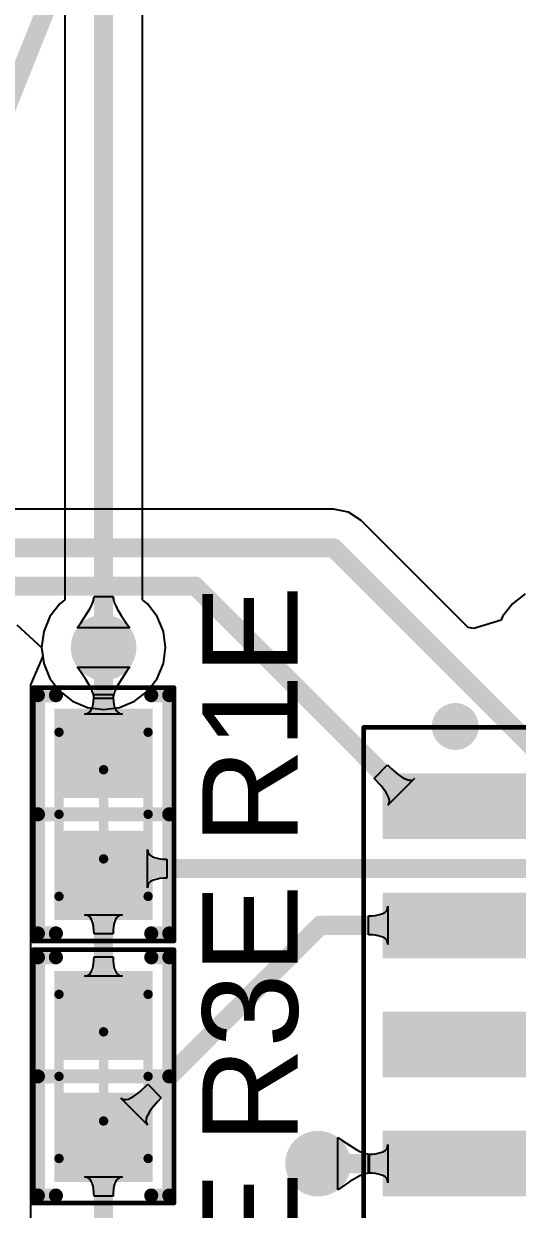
# Model space of a CAD drawing. Header units: inches. Extents: x -0.14 to 3.29, y -0.08 to 7.88.
# Drawn here: x 1.3617 to 1.5688, y 2.9239 to 3.4215 of the extents above; entities that cross this region are included whole.
import ezdxf

# ---------------------------------------------------------------- set-up
doc = ezdxf.new("R2010")
doc.units = ezdxf.units.IN
doc.header["$MEASUREMENT"] = 0
for name, color, linetype in [('Bottom Layer', 5, 'Continuous'), ('PCBD Notes', 76, 'Continuous'), ('Top 3D Body', 56, 'Continuous'), ('Top Courtyard', 56, 'Continuous'), ('Top Layer', 1, 'Continuous'), ('Top Overlay', 2, 'Continuous'), ('Top Paste', 8, 'Continuous'), ('Top Solder', 216, 'Continuous'), ('Via Holes', 16, 'Continuous')]:
    doc.layers.add(name, color=color, linetype=linetype)
doc.styles.add('Arial', font='', dxfattribs={"height": 0.2})
doc.styles.get('Arial').set_extended_font_data('Arial')

# ---------------------------------------------------------------- blocks, each defined once
blk = doc.blocks.new('34355DA5_B1DA_47C2_A88A_ECF82120A4F7_255')
at = {"layer": 'Top Layer'}
for points in [[(-0.13583, 0.13819), (-0.13583, 0.16181), (-0.07874, 0.16181), (-0.07874, 0.13819)], [(0.07874, 0.13819), (0.07874, 0.16181), (0.13583, 0.16181), (0.13583, 0.13819)], [(-0.13583, 0.08819), (-0.13583, 0.11181), (-0.07874, 0.11181), (-0.07874, 0.08819)], [(0.07874, 0.08819), (0.07874, 0.11181), (0.13583, 0.11181), (0.13583, 0.08819)], [(-0.13583, 0.03819), (-0.13583, 0.06181), (-0.07874, 0.06181), (-0.07874, 0.03819)], [(0.07874, 0.03819), (0.07874, 0.06181), (0.13583, 0.06181), (0.13583, 0.03819)], [(-0.13583, -0.01181), (-0.13583, 0.01181), (-0.07874, 0.01181), (-0.07874, -0.01181)], [(0.07874, -0.01181), (0.07874, 0.01181), (0.13583, 0.01181), (0.13583, -0.01181)], [(-0.13583, -0.06181), (-0.13583, -0.03819), (-0.07874, -0.03819), (-0.07874, -0.06181)], [(0.07874, -0.06181), (0.07874, -0.03819), (0.13583, -0.03819), (0.13583, -0.06181)], [(-0.13583, -0.11181), (-0.13583, -0.08819), (-0.07874, -0.08819), (-0.07874, -0.11181)], [(0.07874, -0.11181), (0.07874, -0.08819), (0.13583, -0.08819), (0.13583, -0.11181)], [(-0.13583, -0.16181), (-0.13583, -0.13819), (-0.07874, -0.13819), (-0.07874, -0.16181)], [(0.07874, -0.16181), (0.07874, -0.13819), (0.13583, -0.13819), (0.13583, -0.16181)]]:
    blk.add_hatch(color=1, dxfattribs=at).paths.add_polyline_path(points)
at = {"layer": 'Top Paste'}
for points in [[(-0.13583, 0.13819), (-0.13583, 0.16181), (-0.07874, 0.16181), (-0.07874, 0.13819)], [(0.07874, 0.13819), (0.07874, 0.16181), (0.13583, 0.16181), (0.13583, 0.13819)], [(-0.13583, 0.08819), (-0.13583, 0.11181), (-0.07874, 0.11181), (-0.07874, 0.08819)], [(0.07874, 0.08819), (0.07874, 0.11181), (0.13583, 0.11181), (0.13583, 0.08819)], [(-0.13583, 0.03819), (-0.13583, 0.06181), (-0.07874, 0.06181), (-0.07874, 0.03819)], [(0.07874, 0.03819), (0.07874, 0.06181), (0.13583, 0.06181), (0.13583, 0.03819)], [(-0.13583, -0.01181), (-0.13583, 0.01181), (-0.07874, 0.01181), (-0.07874, -0.01181)], [(0.07874, -0.01181), (0.07874, 0.01181), (0.13583, 0.01181), (0.13583, -0.01181)], [(-0.13583, -0.06181), (-0.13583, -0.03819), (-0.07874, -0.03819), (-0.07874, -0.06181)], [(0.07874, -0.06181), (0.07874, -0.03819), (0.13583, -0.03819), (0.13583, -0.06181)], [(-0.13583, -0.11181), (-0.13583, -0.08819), (-0.07874, -0.08819), (-0.07874, -0.11181)], [(0.07874, -0.11181), (0.07874, -0.08819), (0.13583, -0.08819), (0.13583, -0.11181)], [(-0.13583, -0.16181), (-0.13583, -0.13819), (-0.07874, -0.13819), (-0.07874, -0.16181)], [(0.07874, -0.16181), (0.07874, -0.13819), (0.13583, -0.13819), (0.13583, -0.16181)]]:
    blk.add_hatch(color=8, dxfattribs=at).paths.add_polyline_path(points)
at = {"layer": 'Top Solder'}
for points in [[(-0.13779, 0.13622), (-0.13779, 0.16378), (-0.07677, 0.16378), (-0.07677, 0.13622)], [(0.07677, 0.13622), (0.07677, 0.16378), (0.1378, 0.16378), (0.1378, 0.13622)], [(-0.13779, 0.08622), (-0.13779, 0.11378), (-0.07677, 0.11378), (-0.07677, 0.08622)], [(0.07677, 0.08622), (0.07677, 0.11378), (0.1378, 0.11378), (0.1378, 0.08622)], [(-0.13779, 0.03622), (-0.13779, 0.06378), (-0.07677, 0.06378), (-0.07677, 0.03622)], [(0.07677, 0.03622), (0.07677, 0.06378), (0.1378, 0.06378), (0.1378, 0.03622)], [(-0.13779, -0.01378), (-0.13779, 0.01378), (-0.07677, 0.01378), (-0.07677, -0.01378)], [(0.07677, -0.01378), (0.07677, 0.01378), (0.1378, 0.01378), (0.1378, -0.01378)], [(-0.13779, -0.06378), (-0.13779, -0.03622), (-0.07677, -0.03622), (-0.07677, -0.06378)], [(0.07677, -0.06378), (0.07677, -0.03622), (0.1378, -0.03622), (0.1378, -0.06378)], [(-0.13779, -0.11378), (-0.13779, -0.08622), (-0.07677, -0.08622), (-0.07677, -0.11378)], [(0.07677, -0.11378), (0.07677, -0.08622), (0.1378, -0.08622), (0.1378, -0.11378)], [(-0.13779, -0.16378), (-0.13779, -0.13622), (-0.07677, -0.13622), (-0.07677, -0.16378)], [(0.07677, -0.16378), (0.07677, -0.13622), (0.1378, -0.13622), (0.1378, -0.16378)]]:
    blk.add_hatch(color=216, dxfattribs=at).paths.add_polyline_path(points)
at = {"layer": 'Top Courtyard'}
for points in [[(-0.14567, 0.18307, 0.00197, 0.00197, 0), (0.14567, 0.18307, 0.00197, 0.00197, 0)], [(-0.14567, -0.18307, 0.00197, 0.00197, 0), (-0.14567, 0.18307, 0.00197, 0.00197, 0)], [(0.14567, -0.18307, 0.00197, 0.00197, 0), (0.14567, 0.18307, 0.00197, 0.00197, 0)], [(0, -0.01968, 0.00394, 0.00394, 0), (0, 0.01969, 0.00394, 0.00394, 0)], [(-0.01968, 0, 0.00394, 0.00394, 0), (0.01969, 0, 0.00394, 0.00394, 0)], [(-0.14567, -0.18307, 0.00197, 0.00197, 0), (0.14567, -0.18307, 0.00197, 0.00197, 0)]]:
    blk.add_lwpolyline(points, format="xyseb", dxfattribs=at)
for points in [[(-0.14616, 0.18307, 0.000984, 0.000984, 1), (-0.14518, 0.18307, 0.000984, 0.000984, 1)], [(-0.14616, 0.18307, 0.000984, 0.000984, 1), (-0.14518, 0.18307, 0.000984, 0.000984, 1)], [(0.14518, 0.18307, 0.000984, 0.000984, 1), (0.14616, 0.18307, 0.000984, 0.000984, 1)], [(0.14518, 0.18307, 0.000984, 0.000984, 1), (0.14616, 0.18307, 0.000984, 0.000984, 1)], [(-0.00098, 0.01969, 0.00197, 0.00197, 1), (0.00099, 0.01969, 0.00197, 0.00197, 1)], [(-0.02067, 0, 0.00197, 0.00197, 1), (-0.0187, 0, 0.00197, 0.00197, 1)], [(0.0187, 0, 0.00197, 0.00197, 1), (0.02067, 0, 0.00197, 0.00197, 1)], [(-0.00098, -0.01968, 0.00197, 0.00197, 1), (0.00099, -0.01968, 0.00197, 0.00197, 1)], [(-0.14616, -0.18307, 0.000984, 0.000984, 1), (-0.14518, -0.18307, 0.000984, 0.000984, 1)], [(-0.14616, -0.18307, 0.000984, 0.000984, 1), (-0.14518, -0.18307, 0.000984, 0.000984, 1)], [(0.14518, -0.18307, 0.000984, 0.000984, 1), (0.14616, -0.18307, 0.000984, 0.000984, 1)], [(0.14518, -0.18307, 0.000984, 0.000984, 1), (0.14616, -0.18307, 0.000984, 0.000984, 1)]]:
    blk.add_lwpolyline(points, format="xyseb", close=True, dxfattribs=at)
at = {"layer": 'Top Overlay'}
for points in [[(-0.10236, 0.18346, 0.00984, 0.00984, 1), (-0.1122, 0.18346, 0.00984, 0.00984, 1)], [(-0.11467, 0.18346, 0.00492, 0.00492, 1), (-0.10974, 0.18346, 0.00492, 0.00492, 1)], [(-0.10482, 0.18346, 0.00492, 0.00492, 1), (-0.0999, 0.18346, 0.00492, 0.00492, 1)], [(-0.06496, 0.17323, 0.00394, 0.00394, 1), (-0.06102, 0.17323, 0.00394, 0.00394, 1)], [(-0.06496, 0.17323, 0.00394, 0.00394, 1), (-0.06102, 0.17323, 0.00394, 0.00394, 1)], [(0.06103, 0.17323, 0.00394, 0.00394, 1), (0.06496, 0.17323, 0.00394, 0.00394, 1)], [(0.06103, 0.17323, 0.00394, 0.00394, 1), (0.06496, 0.17323, 0.00394, 0.00394, 1)], [(-0.01181, 0.13386, 0.02362, 0.02362, 1), (-0.03543, 0.13386, 0.02362, 0.02362, 1)], [(-0.04134, 0.13386, 0.01181, 0.01181, 1), (-0.02953, 0.13386, 0.01181, 0.01181, 1)], [(-0.01772, 0.13386, 0.01181, 0.01181, 1), (-0.00591, 0.13386, 0.01181, 0.01181, 1)], [(-0.06496, -0.17323, 0.00394, 0.00394, 1), (-0.06102, -0.17323, 0.00394, 0.00394, 1)], [(-0.06496, -0.17323, 0.00394, 0.00394, 1), (-0.06102, -0.17323, 0.00394, 0.00394, 1)], [(0.06103, -0.17323, 0.00394, 0.00394, 1), (0.06496, -0.17323, 0.00394, 0.00394, 1)], [(0.06103, -0.17323, 0.00394, 0.00394, 1), (0.06496, -0.17323, 0.00394, 0.00394, 1)]]:
    blk.add_lwpolyline(points, format="xyseb", close=True, dxfattribs=at)
for points in [[(-0.06299, 0.17323, 0.00787, 0.00787, 0), (0.06299, 0.17323, 0.00787, 0.00787, 0)], [(-0.06299, -0.17323, 0.00787, 0.00787, 0), (-0.06299, 0.17323, 0.00787, 0.00787, 0)], [(0.06299, -0.17323, 0.00787, 0.00787, 0), (0.06299, 0.17323, 0.00787, 0.00787, 0)], [(-0.06299, -0.17323, 0.00787, 0.00787, 0), (0.06299, -0.17323, 0.00787, 0.00787, 0)]]:
    blk.add_lwpolyline(points, format="xyseb", dxfattribs=at)
blk = doc.blocks.new('RES_0603_1608_362')
at = {"layer": 'Top Layer'}
for points in [[(-0.04232, -0.0187), (-0.04232, 0.0187), (-0.00886, 0.0187), (-0.00886, -0.0187)], [(0.00886, -0.0187), (0.00886, 0.0187), (0.04232, 0.0187), (0.04232, -0.0187)]]:
    blk.add_hatch(color=1, dxfattribs=at).paths.add_polyline_path(points)
at = {"layer": 'Top Paste'}
for points in [[(-0.04232, -0.0187), (-0.04232, 0.0187), (-0.00886, 0.0187), (-0.00886, -0.0187)], [(0.00886, -0.0187), (0.00886, 0.0187), (0.04232, 0.0187), (0.04232, -0.0187)]]:
    blk.add_hatch(color=8, dxfattribs=at).paths.add_polyline_path(points)
at = {"layer": 'Top Solder'}
for points in [[(-0.04429, -0.02067), (-0.04429, 0.02067), (-0.00689, 0.02067), (-0.00689, -0.02067)], [(0.00689, -0.02067), (0.00689, 0.02067), (0.04429, 0.02067), (0.04429, -0.02067)]]:
    blk.add_hatch(color=216, dxfattribs=at).paths.add_polyline_path(points)
at = {"layer": 'Top 3D Body'}
for points in [[(0.03445, 0.0187, 0.00394, 0.00394, 0), (-0.03445, 0.0187, 0.00394, 0.00394, 0)], [(-0.03445, -0.0187, 0.00394, 0.00394, 0), (-0.03445, 0.0187, 0.00394, 0.00394, 0)], [(0.03445, -0.0187, 0.00394, 0.00394, 0), (0.03445, 0.0187, 0.00394, 0.00394, 0)], [(0.03445, -0.0187, 0.00394, 0.00394, 0), (-0.03445, -0.0187, 0.00394, 0.00394, 0)]]:
    blk.add_lwpolyline(points, format="xyseb", dxfattribs=at)
for points in [[(-0.03543, 0.0187, 0.00197, 0.00197, 1), (-0.03347, 0.0187, 0.00197, 0.00197, 1)], [(-0.03543, 0.0187, 0.00197, 0.00197, 1), (-0.03347, 0.0187, 0.00197, 0.00197, 1)], [(0.03346, 0.0187, 0.00197, 0.00197, 1), (0.03543, 0.0187, 0.00197, 0.00197, 1)], [(0.03346, 0.0187, 0.00197, 0.00197, 1), (0.03543, 0.0187, 0.00197, 0.00197, 1)], [(-0.03543, -0.0187, 0.00197, 0.00197, 1), (-0.03347, -0.0187, 0.00197, 0.00197, 1)], [(-0.03543, -0.0187, 0.00197, 0.00197, 1), (-0.03347, -0.0187, 0.00197, 0.00197, 1)], [(0.03346, -0.0187, 0.00197, 0.00197, 1), (0.03543, -0.0187, 0.00197, 0.00197, 1)], [(0.03346, -0.0187, 0.00197, 0.00197, 1), (0.03543, -0.0187, 0.00197, 0.00197, 1)]]:
    blk.add_lwpolyline(points, format="xyseb", close=True, dxfattribs=at)
at = {"layer": 'Top Courtyard'}
for points in [[(0.05315, 0.02953, 0.00197, 0.00197, 0), (-0.05315, 0.02953, 0.00197, 0.00197, 0)], [(-0.05315, -0.02953, 0.00197, 0.00197, 0), (-0.05315, 0.02953, 0.00197, 0.00197, 0)], [(0.05315, -0.02953, 0.00197, 0.00197, 0), (0.05315, 0.02953, 0.00197, 0.00197, 0)], [(0, -0.0187, 0.00394, 0.00394, 0), (0, 0.0187, 0.00394, 0.00394, 0)], [(0.0187, 0, 0.00394, 0.00394, 0), (-0.0187, 0, 0.00394, 0.00394, 0)], [(0.05315, -0.02953, 0.00197, 0.00197, 0), (-0.05315, -0.02953, 0.00197, 0.00197, 0)]]:
    blk.add_lwpolyline(points, format="xyseb", dxfattribs=at)
for points in [[(-0.05364, 0.02953, 0.000984, 0.000984, 1), (-0.05266, 0.02953, 0.000984, 0.000984, 1)], [(-0.05364, 0.02953, 0.000984, 0.000984, 1), (-0.05266, 0.02953, 0.000984, 0.000984, 1)], [(0.05266, 0.02953, 0.000984, 0.000984, 1), (0.05364, 0.02953, 0.000984, 0.000984, 1)], [(0.05266, 0.02953, 0.000984, 0.000984, 1), (0.05364, 0.02953, 0.000984, 0.000984, 1)], [(-0.00098, 0.0187, 0.00197, 0.00197, 1), (0.00098, 0.0187, 0.00197, 0.00197, 1)], [(-0.01969, 0, 0.00197, 0.00197, 1), (-0.01772, 0, 0.00197, 0.00197, 1)], [(0.01772, 0, 0.00197, 0.00197, 1), (0.01969, 0, 0.00197, 0.00197, 1)], [(-0.00098, -0.0187, 0.00197, 0.00197, 1), (0.00098, -0.0187, 0.00197, 0.00197, 1)], [(-0.05364, -0.02953, 0.000984, 0.000984, 1), (-0.05266, -0.02953, 0.000984, 0.000984, 1)], [(-0.05364, -0.02953, 0.000984, 0.000984, 1), (-0.05266, -0.02953, 0.000984, 0.000984, 1)], [(0.05266, -0.02953, 0.000984, 0.000984, 1), (0.05364, -0.02953, 0.000984, 0.000984, 1)], [(0.05266, -0.02953, 0.000984, 0.000984, 1), (0.05364, -0.02953, 0.000984, 0.000984, 1)]]:
    blk.add_lwpolyline(points, format="xyseb", close=True, dxfattribs=at)
at = {"layer": 'Top Overlay'}
for points in [[(0.05, 0.02756, 0.00591, 0.00591, 0), (-0.05, 0.02756, 0.00591, 0.00591, 0)], [(-0.05, 0.02, 0.00591, 0.00591, 0), (-0.05, 0.02756, 0.00591, 0.00591, 0)], [(0, -0.02756, 0.00591, 0.00591, 0), (0, 0.02756, 0.00591, 0.00591, 0)], [(0.05, 0.02, 0.00591, 0.00591, 0), (0.05, 0.02756, 0.00591, 0.00591, 0)], [(-0.05, -0.02756, 0.00591, 0.00591, 0), (-0.05, -0.02, 0.00591, 0.00591, 0)], [(0.05, -0.02756, 0.00591, 0.00591, 0), (0.05, -0.02, 0.00591, 0.00591, 0)], [(0.05, -0.02756, 0.00591, 0.00591, 0), (-0.05, -0.02756, 0.00591, 0.00591, 0)]]:
    blk.add_lwpolyline(points, format="xyseb", dxfattribs=at)
for points in [[(-0.05148, 0.02756, 0.00295, 0.00295, 1), (-0.04852, 0.02756, 0.00295, 0.00295, 1)], [(-0.05148, 0.02756, 0.00295, 0.00295, 1), (-0.04852, 0.02756, 0.00295, 0.00295, 1)], [(-0.00148, 0.02756, 0.00295, 0.00295, 1), (0.00148, 0.02756, 0.00295, 0.00295, 1)], [(0.04852, 0.02756, 0.00295, 0.00295, 1), (0.05148, 0.02756, 0.00295, 0.00295, 1)], [(0.04852, 0.02756, 0.00295, 0.00295, 1), (0.05148, 0.02756, 0.00295, 0.00295, 1)], [(-0.05148, 0.02, 0.00295, 0.00295, 1), (-0.04852, 0.02, 0.00295, 0.00295, 1)], [(0.04852, 0.02, 0.00295, 0.00295, 1), (0.05148, 0.02, 0.00295, 0.00295, 1)], [(-0.05148, -0.02, 0.00295, 0.00295, 1), (-0.04852, -0.02, 0.00295, 0.00295, 1)], [(0.04852, -0.02, 0.00295, 0.00295, 1), (0.05148, -0.02, 0.00295, 0.00295, 1)], [(-0.05148, -0.02756, 0.00295, 0.00295, 1), (-0.04852, -0.02756, 0.00295, 0.00295, 1)], [(-0.05148, -0.02756, 0.00295, 0.00295, 1), (-0.04852, -0.02756, 0.00295, 0.00295, 1)], [(-0.00148, -0.02756, 0.00295, 0.00295, 1), (0.00148, -0.02756, 0.00295, 0.00295, 1)], [(0.04852, -0.02756, 0.00295, 0.00295, 1), (0.05148, -0.02756, 0.00295, 0.00295, 1)], [(0.04852, -0.02756, 0.00295, 0.00295, 1), (0.05148, -0.02756, 0.00295, 0.00295, 1)]]:
    blk.add_lwpolyline(points, format="xyseb", close=True, dxfattribs=at)
blk = doc.blocks.new('RES_0603_1608_382')
at = {"layer": 'Top Layer'}
for points in [[(-0.04232, -0.0187), (-0.04232, 0.0187), (-0.00886, 0.0187), (-0.00886, -0.0187)], [(0.00886, -0.0187), (0.00886, 0.0187), (0.04232, 0.0187), (0.04232, -0.0187)]]:
    blk.add_hatch(color=1, dxfattribs=at).paths.add_polyline_path(points)
at = {"layer": 'Top Paste'}
for points in [[(-0.04232, -0.0187), (-0.04232, 0.0187), (-0.00886, 0.0187), (-0.00886, -0.0187)], [(0.00886, -0.0187), (0.00886, 0.0187), (0.04232, 0.0187), (0.04232, -0.0187)]]:
    blk.add_hatch(color=8, dxfattribs=at).paths.add_polyline_path(points)
at = {"layer": 'Top Solder'}
for points in [[(-0.04429, -0.02067), (-0.04429, 0.02067), (-0.00689, 0.02067), (-0.00689, -0.02067)], [(0.00689, -0.02067), (0.00689, 0.02067), (0.04429, 0.02067), (0.04429, -0.02067)]]:
    blk.add_hatch(color=216, dxfattribs=at).paths.add_polyline_path(points)
at = {"layer": 'Top 3D Body'}
for points in [[(0.03445, 0.0187, 0.00394, 0.00394, 0), (-0.03445, 0.0187, 0.00394, 0.00394, 0)], [(-0.03445, -0.0187, 0.00394, 0.00394, 0), (-0.03445, 0.0187, 0.00394, 0.00394, 0)], [(0.03445, -0.0187, 0.00394, 0.00394, 0), (0.03445, 0.0187, 0.00394, 0.00394, 0)], [(0.03445, -0.0187, 0.00394, 0.00394, 0), (-0.03445, -0.0187, 0.00394, 0.00394, 0)]]:
    blk.add_lwpolyline(points, format="xyseb", dxfattribs=at)
for points in [[(-0.03543, 0.0187, 0.00197, 0.00197, 1), (-0.03347, 0.0187, 0.00197, 0.00197, 1)], [(-0.03543, 0.0187, 0.00197, 0.00197, 1), (-0.03347, 0.0187, 0.00197, 0.00197, 1)], [(0.03346, 0.0187, 0.00197, 0.00197, 1), (0.03543, 0.0187, 0.00197, 0.00197, 1)], [(0.03346, 0.0187, 0.00197, 0.00197, 1), (0.03543, 0.0187, 0.00197, 0.00197, 1)], [(-0.03543, -0.0187, 0.00197, 0.00197, 1), (-0.03347, -0.0187, 0.00197, 0.00197, 1)], [(-0.03543, -0.0187, 0.00197, 0.00197, 1), (-0.03347, -0.0187, 0.00197, 0.00197, 1)], [(0.03346, -0.0187, 0.00197, 0.00197, 1), (0.03543, -0.0187, 0.00197, 0.00197, 1)], [(0.03346, -0.0187, 0.00197, 0.00197, 1), (0.03543, -0.0187, 0.00197, 0.00197, 1)]]:
    blk.add_lwpolyline(points, format="xyseb", close=True, dxfattribs=at)
at = {"layer": 'Top Courtyard'}
for points in [[(0.05315, 0.02953, 0.00197, 0.00197, 0), (-0.05315, 0.02953, 0.00197, 0.00197, 0)], [(-0.05315, -0.02953, 0.00197, 0.00197, 0), (-0.05315, 0.02953, 0.00197, 0.00197, 0)], [(0.05315, -0.02953, 0.00197, 0.00197, 0), (0.05315, 0.02953, 0.00197, 0.00197, 0)], [(0, -0.0187, 0.00394, 0.00394, 0), (0, 0.0187, 0.00394, 0.00394, 0)], [(0.0187, 0, 0.00394, 0.00394, 0), (-0.0187, 0, 0.00394, 0.00394, 0)], [(0.05315, -0.02953, 0.00197, 0.00197, 0), (-0.05315, -0.02953, 0.00197, 0.00197, 0)]]:
    blk.add_lwpolyline(points, format="xyseb", dxfattribs=at)
for points in [[(-0.05364, 0.02953, 0.000984, 0.000984, 1), (-0.05266, 0.02953, 0.000984, 0.000984, 1)], [(-0.05364, 0.02953, 0.000984, 0.000984, 1), (-0.05266, 0.02953, 0.000984, 0.000984, 1)], [(0.05266, 0.02953, 0.000984, 0.000984, 1), (0.05364, 0.02953, 0.000984, 0.000984, 1)], [(0.05266, 0.02953, 0.000984, 0.000984, 1), (0.05364, 0.02953, 0.000984, 0.000984, 1)], [(-0.00098, 0.0187, 0.00197, 0.00197, 1), (0.00098, 0.0187, 0.00197, 0.00197, 1)], [(-0.01969, 0, 0.00197, 0.00197, 1), (-0.01772, 0, 0.00197, 0.00197, 1)], [(0.01772, 0, 0.00197, 0.00197, 1), (0.01969, 0, 0.00197, 0.00197, 1)], [(-0.00098, -0.0187, 0.00197, 0.00197, 1), (0.00098, -0.0187, 0.00197, 0.00197, 1)], [(-0.05364, -0.02953, 0.000984, 0.000984, 1), (-0.05266, -0.02953, 0.000984, 0.000984, 1)], [(-0.05364, -0.02953, 0.000984, 0.000984, 1), (-0.05266, -0.02953, 0.000984, 0.000984, 1)], [(0.05266, -0.02953, 0.000984, 0.000984, 1), (0.05364, -0.02953, 0.000984, 0.000984, 1)], [(0.05266, -0.02953, 0.000984, 0.000984, 1), (0.05364, -0.02953, 0.000984, 0.000984, 1)]]:
    blk.add_lwpolyline(points, format="xyseb", close=True, dxfattribs=at)
at = {"layer": 'Top Overlay'}
for points in [[(0.05, 0.02756, 0.00591, 0.00591, 0), (-0.05, 0.02756, 0.00591, 0.00591, 0)], [(-0.05, 0.02, 0.00591, 0.00591, 0), (-0.05, 0.02756, 0.00591, 0.00591, 0)], [(0, -0.02756, 0.00591, 0.00591, 0), (0, 0.02756, 0.00591, 0.00591, 0)], [(0.05, 0.02, 0.00591, 0.00591, 0), (0.05, 0.02756, 0.00591, 0.00591, 0)], [(-0.05, -0.02756, 0.00591, 0.00591, 0), (-0.05, -0.02, 0.00591, 0.00591, 0)], [(0.05, -0.02756, 0.00591, 0.00591, 0), (0.05, -0.02, 0.00591, 0.00591, 0)], [(0.05, -0.02756, 0.00591, 0.00591, 0), (-0.05, -0.02756, 0.00591, 0.00591, 0)]]:
    blk.add_lwpolyline(points, format="xyseb", dxfattribs=at)
for points in [[(-0.05148, 0.02756, 0.00295, 0.00295, 1), (-0.04852, 0.02756, 0.00295, 0.00295, 1)], [(-0.05148, 0.02756, 0.00295, 0.00295, 1), (-0.04852, 0.02756, 0.00295, 0.00295, 1)], [(-0.00148, 0.02756, 0.00295, 0.00295, 1), (0.00148, 0.02756, 0.00295, 0.00295, 1)], [(0.04852, 0.02756, 0.00295, 0.00295, 1), (0.05148, 0.02756, 0.00295, 0.00295, 1)], [(0.04852, 0.02756, 0.00295, 0.00295, 1), (0.05148, 0.02756, 0.00295, 0.00295, 1)], [(-0.05148, 0.02, 0.00295, 0.00295, 1), (-0.04852, 0.02, 0.00295, 0.00295, 1)], [(0.04852, 0.02, 0.00295, 0.00295, 1), (0.05148, 0.02, 0.00295, 0.00295, 1)], [(-0.05148, -0.02, 0.00295, 0.00295, 1), (-0.04852, -0.02, 0.00295, 0.00295, 1)], [(0.04852, -0.02, 0.00295, 0.00295, 1), (0.05148, -0.02, 0.00295, 0.00295, 1)], [(-0.05148, -0.02756, 0.00295, 0.00295, 1), (-0.04852, -0.02756, 0.00295, 0.00295, 1)], [(-0.05148, -0.02756, 0.00295, 0.00295, 1), (-0.04852, -0.02756, 0.00295, 0.00295, 1)], [(-0.00148, -0.02756, 0.00295, 0.00295, 1), (0.00148, -0.02756, 0.00295, 0.00295, 1)], [(0.04852, -0.02756, 0.00295, 0.00295, 1), (0.05148, -0.02756, 0.00295, 0.00295, 1)], [(0.04852, -0.02756, 0.00295, 0.00295, 1), (0.05148, -0.02756, 0.00295, 0.00295, 1)]]:
    blk.add_lwpolyline(points, format="xyseb", close=True, dxfattribs=at)

msp = doc.modelspace()

# ---------------------------------------------------------------- hatches: boundary and pattern name
at = {"layer": 'Bottom Layer'}
h = msp.add_hatch(color=5, dxfattribs=at)
edge = h.paths.add_edge_path()
edge.add_arc((1.3952, 3.15968), 0.01378, 0, 360)
h = msp.add_hatch(color=5, dxfattribs=at)
edge = h.paths.add_edge_path()
edge.add_arc((1.48521, 2.94307), 0.01378, 0, 360)
at = {"layer": 'Top Layer'}
h = msp.add_hatch(color=1, dxfattribs=at)
edge = h.paths.add_edge_path()
edge.add_arc((1.3952, 3.15968), 0.01378, 0, 360)
h = msp.add_hatch(color=1, dxfattribs=at)
edge = h.paths.add_edge_path()
edge.add_arc((1.48521, 2.94307), 0.01378, 0, 360)
at = {"layer": 'Via Holes'}
h = msp.add_hatch(color=7, dxfattribs=at)
edge = h.paths.add_edge_path()
edge.add_arc((1.3952, 3.15968), 0.00689, 0, 360)
h = msp.add_hatch(color=7, dxfattribs=at)
edge = h.paths.add_edge_path()
edge.add_arc((1.48521, 2.94307), 0.00689, 0, 360)

# ---------------------------------------------------------------- linework, layer by layer
at = {"layer": 'Bottom Layer'}
for p, q in [((1.37888, 3.77207), (1.37888, 3.17966)), ((1.41151, 3.17966), (1.41151, 3.77207)), ((1.37888, 3.17966), (1.37681, 3.17807)), ((1.39092, 3.17938), (1.39113, 3.18032)), ((1.39113, 3.18032), (1.3912, 3.18114)), ((1.3912, 3.18114), (1.3992, 3.18114)), ((1.3992, 3.18114), (1.39927, 3.18032)), ((1.39927, 3.18032), (1.39948, 3.17938)), ((1.41358, 3.17807), (1.41151, 3.17966)), ((1.37681, 3.17807), (1.37268, 3.17269)), ((1.38551, 3.16977), (1.38944, 3.17593)), ((1.38944, 3.17593), (1.39007, 3.17719)), ((1.39007, 3.17719), (1.39057, 3.17834)), ((1.39057, 3.17834), (1.39092, 3.17938)), ((1.39948, 3.17938), (1.39983, 3.17834)), ((1.39983, 3.17834), (1.40032, 3.17719)), ((1.40032, 3.17719), (1.40095, 3.17593)), ((1.40095, 3.17593), (1.40264, 3.17307)), ((1.41772, 3.17269), (1.41358, 3.17807)), ((1.37268, 3.17269), (1.37008, 3.16641)), ((1.38418, 3.16796), (1.38551, 3.16977)), ((1.40264, 3.17307), (1.40488, 3.16977)), ((1.40488, 3.16977), (1.40622, 3.16796)), ((1.42031, 3.16641), (1.41772, 3.17269)), ((1.37008, 3.16641), (1.3692, 3.15968)), ((1.40622, 3.16796), (1.38418, 3.16796)), ((1.4212, 3.15968), (1.42031, 3.16641)), ((1.3692, 3.15968), (1.37008, 3.15295)), ((1.42031, 3.15295), (1.4212, 3.15968)), ((1.37008, 3.15295), (1.37268, 3.14668)), ((1.41772, 3.14668), (1.42031, 3.15295)), ((1.37268, 3.14668), (1.37681, 3.1413)), ((1.41358, 3.1413), (1.41772, 3.14668)), ((1.37681, 3.1413), (1.3822, 3.13717)), ((1.4082, 3.13717), (1.41358, 3.1413)), ((1.3822, 3.13717), (1.38847, 3.13457)), ((1.40193, 3.13457), (1.4082, 3.13717)), ((1.38847, 3.13457), (1.3952, 3.13368)), ((1.3952, 3.13368), (1.40193, 3.13457))]:
    msp.add_line(p, q, dxfattribs=at)
msp.add_lwpolyline([(1.3952, 3.15968, 0.008, 0.008, 0), (1.3952, 3.79205, 0.008, 0.008, 0)], format="xyseb", dxfattribs=at)
msp.add_lwpolyline([(1.3932, 3.15968, 0.004, 0.004, 1), (1.3972, 3.15968, 0.004, 0.004, 1)], format="xyseb", close=True, dxfattribs=at)
at = {"layer": 'PCBD Notes'}
msp.add_lwpolyline([(0, 0, 0.00787, 0.00787, 0), (3.14961, 7.87402, 0.00787, 0.00787, 0)], format="xyseb", dxfattribs=at)
at = {"layer": 'Top Layer'}
for p, q in [((1.49173, 3.21778), (1.16474, 3.21778)), ((1.49797, 3.21654), (1.49173, 3.21778)), ((1.50326, 3.213), (1.49797, 3.21654)), ((1.54822, 3.16804), (1.50326, 3.213)), ((1.5722, 3.1822), (1.56681, 3.17807)), ((1.56681, 3.17807), (1.56268, 3.17269)), ((1.56205, 3.17118), (1.55053, 3.16772)), ((1.56268, 3.17269), (1.56205, 3.17118)), ((1.35886, 3.16915), (1.3692, 3.15968)), ((1.55053, 3.16772), (1.54822, 3.16804)), ((1.3692, 3.15968), (1.36968, 3.15601)), ((1.36968, 3.15601), (1.3645, 3.14401)), ((1.38551, 3.1496), (1.38418, 3.15141)), ((1.38418, 3.15141), (1.40622, 3.15141)), ((1.38776, 3.1463), (1.38551, 3.1496)), ((1.40488, 3.1496), (1.40095, 3.14344)), ((1.40622, 3.15141), (1.40488, 3.1496)), ((1.38944, 3.14344), (1.38776, 3.1463)), ((1.3645, 3.14401), (1.3645, 3.14401)), ((1.3645, 3.14401), (1.3645, 3.08654)), ((1.39007, 3.14218), (1.38944, 3.14344)), ((1.39057, 3.14103), (1.39007, 3.14218)), ((1.39092, 3.13998), (1.39057, 3.14103)), ((1.39113, 3.13905), (1.39092, 3.13998)), ((1.39116, 3.13835), (1.3912, 3.13989)), ((1.3912, 3.13989), (1.3992, 3.13989)), ((1.3992, 3.13989), (1.39924, 3.13835)), ((1.39948, 3.13998), (1.39927, 3.13905)), ((1.39983, 3.14103), (1.39948, 3.13998)), ((1.40032, 3.14218), (1.39983, 3.14103)), ((1.40095, 3.14344), (1.40032, 3.14218)), ((1.3902, 3.1338), (1.39056, 3.13469)), ((1.39056, 3.13469), (1.39084, 3.13575)), ((1.39084, 3.13575), (1.39104, 3.13697)), ((1.39104, 3.13697), (1.39116, 3.13835)), ((1.3912, 3.13823), (1.39113, 3.13905)), ((1.3992, 3.13823), (1.3912, 3.13823)), ((1.39927, 3.13905), (1.3992, 3.13823)), ((1.39924, 3.13835), (1.39936, 3.13697)), ((1.39936, 3.13697), (1.39956, 3.13575)), ((1.39956, 3.13575), (1.39984, 3.13469)), ((1.39984, 3.13469), (1.4002, 3.1338)), ((1.3872, 3.13177), (1.38796, 3.13185)), ((1.4032, 3.13177), (1.3872, 3.13177)), ((1.38796, 3.13185), (1.38864, 3.13209)), ((1.38864, 3.13209), (1.38924, 3.1325)), ((1.38924, 3.1325), (1.38976, 3.13307)), ((1.38976, 3.13307), (1.3902, 3.1338)), ((1.4002, 3.1338), (1.40064, 3.13307)), ((1.40064, 3.13307), (1.40116, 3.1325)), ((1.40116, 3.1325), (1.40176, 3.13209)), ((1.40176, 3.13209), (1.40244, 3.13185)), ((1.40244, 3.13185), (1.4032, 3.13177)), ((1.50872, 3.10476), (1.51437, 3.11042)), ((1.51437, 3.11042), (1.51602, 3.10882)), ((1.51602, 3.10882), (1.51898, 3.10631)), ((1.51898, 3.10631), (1.52028, 3.10539)), ((1.52028, 3.10539), (1.52147, 3.1047)), ((1.51168, 3.10157), (1.50872, 3.10476)), ((1.51282, 3.10015), (1.51168, 3.10157)), ((1.51374, 3.09885), (1.51282, 3.10015)), ((1.52569, 3.10464), (1.51449, 3.09345)), ((1.52147, 3.1047), (1.52255, 3.10424)), ((1.52255, 3.10424), (1.52351, 3.104)), ((1.52351, 3.104), (1.52435, 3.10399)), ((1.52435, 3.10399), (1.52507, 3.1042)), ((1.52507, 3.1042), (1.52569, 3.10464)), ((1.51443, 3.09766), (1.51374, 3.09885)), ((1.5149, 3.09659), (1.51443, 3.09766)), ((1.51514, 3.09563), (1.5149, 3.09659)), ((1.51515, 3.09479), (1.51514, 3.09563)), ((1.51449, 3.09345), (1.51493, 3.09406)), ((1.51493, 3.09406), (1.51515, 3.09479)), ((1.3645, 3.08654), (1.3645, 3.03536)), ((1.41366, 3.05888), (1.41366, 3.07488)), ((1.41366, 3.07488), (1.41374, 3.07412)), ((1.41374, 3.07412), (1.41398, 3.07344)), ((1.41398, 3.07344), (1.41439, 3.07284)), ((1.41439, 3.07284), (1.41496, 3.07232)), ((1.41496, 3.07232), (1.41569, 3.07188)), ((1.41569, 3.07188), (1.41658, 3.07152)), ((1.41658, 3.07152), (1.41764, 3.07124)), ((1.41764, 3.07124), (1.41886, 3.07104)), ((1.41886, 3.07104), (1.42024, 3.07092)), ((1.42024, 3.07092), (1.42178, 3.07088)), ((1.42178, 3.07088), (1.42178, 3.06288)), ((1.41398, 3.06032), (1.41374, 3.05964)), ((1.41439, 3.06092), (1.41398, 3.06032)), ((1.41496, 3.06144), (1.41439, 3.06092)), ((1.41569, 3.06188), (1.41496, 3.06144)), ((1.41658, 3.06224), (1.41569, 3.06188)), ((1.41764, 3.06252), (1.41658, 3.06224)), ((1.41886, 3.06272), (1.41764, 3.06252)), ((1.42024, 3.06284), (1.41886, 3.06272)), ((1.42178, 3.06288), (1.42024, 3.06284)), ((1.41374, 3.05964), (1.41366, 3.05888)), ((1.51417, 3.04963), (1.51441, 3.05031)), ((1.51441, 3.05031), (1.51449, 3.05107)), ((1.51449, 3.05107), (1.51449, 3.03507)), ((1.38796, 3.0474), (1.3872, 3.04748)), ((1.3872, 3.04748), (1.4032, 3.04748)), ((1.38864, 3.04716), (1.38796, 3.0474)), ((1.38924, 3.04676), (1.38864, 3.04716)), ((1.38976, 3.0462), (1.38924, 3.04676)), ((1.3902, 3.04548), (1.38976, 3.0462)), ((1.39056, 3.0446), (1.3902, 3.04548)), ((1.4002, 3.04548), (1.39984, 3.0446)), ((1.40064, 3.0462), (1.4002, 3.04548)), ((1.40116, 3.04676), (1.40064, 3.0462)), ((1.40176, 3.04716), (1.40116, 3.04676)), ((1.40244, 3.0474), (1.40176, 3.04716)), ((1.4032, 3.04748), (1.40244, 3.0474)), ((1.50637, 3.04707), (1.50792, 3.04711)), ((1.50637, 3.03907), (1.50637, 3.04707)), ((1.50792, 3.04711), (1.5093, 3.04723)), ((1.5093, 3.04723), (1.51051, 3.04743)), ((1.51051, 3.04743), (1.51157, 3.04771)), ((1.51157, 3.04771), (1.51246, 3.04807)), ((1.51246, 3.04807), (1.51319, 3.04851)), ((1.51319, 3.04851), (1.51376, 3.04903)), ((1.51376, 3.04903), (1.51417, 3.04963)), ((1.39084, 3.04356), (1.39056, 3.0446)), ((1.39104, 3.04236), (1.39084, 3.04356)), ((1.39116, 3.041), (1.39104, 3.04236)), ((1.3912, 3.03948), (1.39116, 3.041)), ((1.39924, 3.041), (1.3992, 3.03948)), ((1.39936, 3.04236), (1.39924, 3.041)), ((1.39956, 3.04356), (1.39936, 3.04236)), ((1.39984, 3.0446), (1.39956, 3.04356)), ((1.3645, 3.03536), (1.3645, 3.03536)), ((1.3645, 3.03536), (1.3645, 3.03401)), ((1.3992, 3.03948), (1.3912, 3.03948)), ((1.50792, 3.03903), (1.50637, 3.03907)), ((1.5093, 3.03891), (1.50792, 3.03903)), ((1.51051, 3.03871), (1.5093, 3.03891)), ((1.51157, 3.03843), (1.51051, 3.03871)), ((1.51246, 3.03807), (1.51157, 3.03843)), ((1.51319, 3.03763), (1.51246, 3.03807)), ((1.51376, 3.03711), (1.51319, 3.03763)), ((1.51417, 3.03651), (1.51376, 3.03711)), ((1.51441, 3.03583), (1.51417, 3.03651)), ((1.51449, 3.03507), (1.51441, 3.03583)), ((1.3645, 3.03401), (1.3645, 3.03401)), ((1.3645, 3.03401), (1.3645, 2.97654)), ((1.39056, 3.02469), (1.39084, 3.02575)), ((1.39084, 3.02575), (1.39104, 3.02697)), ((1.39104, 3.02697), (1.39116, 3.02835)), ((1.39116, 3.02835), (1.3912, 3.02989)), ((1.3912, 3.02989), (1.3992, 3.02989)), ((1.3992, 3.02989), (1.39924, 3.02835)), ((1.39924, 3.02835), (1.39936, 3.02697)), ((1.39936, 3.02697), (1.39956, 3.02575)), ((1.39956, 3.02575), (1.39984, 3.02469)), ((1.3872, 3.02177), (1.38796, 3.02185)), ((1.4032, 3.02177), (1.3872, 3.02177)), ((1.38796, 3.02185), (1.38864, 3.02209)), ((1.38864, 3.02209), (1.38924, 3.0225)), ((1.38924, 3.0225), (1.38976, 3.02307)), ((1.38976, 3.02307), (1.3902, 3.0238)), ((1.3902, 3.0238), (1.39056, 3.02469)), ((1.39984, 3.02469), (1.4002, 3.0238)), ((1.4002, 3.0238), (1.40064, 3.02307)), ((1.40064, 3.02307), (1.40116, 3.0225)), ((1.40116, 3.0225), (1.40176, 3.02209)), ((1.40176, 3.02209), (1.40244, 3.02185)), ((1.40244, 3.02185), (1.4032, 3.02177)), ((1.3645, 2.97654), (1.3645, 2.92536)), ((1.41059, 2.9734), (1.41378, 2.97636)), ((1.41378, 2.97636), (1.41944, 2.97071)), ((1.41366, 2.95939), (1.40247, 2.97059)), ((1.40247, 2.97059), (1.40308, 2.97015)), ((1.4056, 2.97018), (1.40668, 2.97065)), ((1.40668, 2.97065), (1.40787, 2.97134)), ((1.40787, 2.97134), (1.40917, 2.97225)), ((1.40917, 2.97225), (1.41059, 2.9734)), ((1.41944, 2.97071), (1.41784, 2.96906)), ((1.40308, 2.97015), (1.4038, 2.96993)), ((1.4038, 2.96993), (1.40465, 2.96994)), ((1.40465, 2.96994), (1.4056, 2.97018)), ((1.41533, 2.9661), (1.41441, 2.96479)), ((1.41784, 2.96906), (1.41533, 2.9661)), ((1.41302, 2.96157), (1.413, 2.96073)), ((1.413, 2.96073), (1.41322, 2.96)), ((1.41325, 2.96253), (1.41302, 2.96157)), ((1.41372, 2.96361), (1.41325, 2.96253)), ((1.41441, 2.96479), (1.41372, 2.96361)), ((1.41322, 2.96), (1.41366, 2.95939)), ((1.49348, 2.93205), (1.49348, 2.95409)), ((1.49348, 2.95409), (1.4953, 2.95276)), ((1.4953, 2.95276), (1.50145, 2.94882)), ((1.51441, 2.95031), (1.51449, 2.95107)), ((1.51449, 2.95107), (1.51449, 2.93507)), ((1.50145, 2.94882), (1.50271, 2.94819)), ((1.50271, 2.94819), (1.50387, 2.9477)), ((1.50387, 2.9477), (1.50491, 2.94735)), ((1.50491, 2.94735), (1.50584, 2.94714)), ((1.50584, 2.94714), (1.50666, 2.94707)), ((1.50637, 2.94707), (1.50792, 2.94711)), ((1.50637, 2.93907), (1.50637, 2.94707)), ((1.50666, 2.94707), (1.50666, 2.93907)), ((1.50792, 2.94711), (1.5093, 2.94723)), ((1.5093, 2.94723), (1.51051, 2.94743)), ((1.51051, 2.94743), (1.51157, 2.94771)), ((1.51157, 2.94771), (1.51246, 2.94807)), ((1.51246, 2.94807), (1.51319, 2.94851)), ((1.51319, 2.94851), (1.51376, 2.94903)), ((1.51376, 2.94903), (1.51417, 2.94963)), ((1.51417, 2.94963), (1.51441, 2.95031)), ((1.38796, 2.9374), (1.3872, 2.93748)), ((1.3872, 2.93748), (1.4032, 2.93748)), ((1.38864, 2.93716), (1.38796, 2.9374)), ((1.38924, 2.93676), (1.38864, 2.93716)), ((1.38976, 2.9362), (1.38924, 2.93676)), ((1.3902, 2.93548), (1.38976, 2.9362)), ((1.40064, 2.9362), (1.4002, 2.93548)), ((1.40116, 2.93676), (1.40064, 2.9362)), ((1.40176, 2.93716), (1.40116, 2.93676)), ((1.40244, 2.9374), (1.40176, 2.93716)), ((1.4032, 2.93748), (1.40244, 2.9374)), ((1.49859, 2.93563), (1.4953, 2.93339)), ((1.50145, 2.93732), (1.49859, 2.93563)), ((1.50271, 2.93795), (1.50145, 2.93732)), ((1.50387, 2.93844), (1.50271, 2.93795)), ((1.50491, 2.93879), (1.50387, 2.93844)), ((1.50584, 2.939), (1.50491, 2.93879)), ((1.50666, 2.93907), (1.50584, 2.939)), ((1.50792, 2.93903), (1.50637, 2.93907)), ((1.5093, 2.93891), (1.50792, 2.93903)), ((1.51051, 2.93871), (1.5093, 2.93891)), ((1.51157, 2.93843), (1.51051, 2.93871)), ((1.51246, 2.93807), (1.51157, 2.93843)), ((1.51319, 2.93763), (1.51246, 2.93807)), ((1.51376, 2.93711), (1.51319, 2.93763)), ((1.51417, 2.93651), (1.51376, 2.93711)), ((1.51441, 2.93583), (1.51417, 2.93651)), ((1.51449, 2.93507), (1.51441, 2.93583)), ((1.39056, 2.9346), (1.3902, 2.93548)), ((1.39084, 2.93356), (1.39056, 2.9346)), ((1.39104, 2.93236), (1.39084, 2.93356)), ((1.39116, 2.931), (1.39104, 2.93236)), ((1.3912, 2.92948), (1.39116, 2.931)), ((1.39924, 2.931), (1.3992, 2.92948)), ((1.39936, 2.93236), (1.39924, 2.931)), ((1.39956, 2.93356), (1.39936, 2.93236)), ((1.39984, 2.9346), (1.39956, 2.93356)), ((1.4002, 2.93548), (1.39984, 2.9346)), ((1.4953, 2.93339), (1.49348, 2.93205)), ((1.3992, 2.92948), (1.3912, 2.92948)), ((1.3645, 2.92536), (1.3645, 2.92536)), ((1.3645, 2.92536), (1.3645, 2.92401)), ((1.3645, 2.92401), (1.3645, 2.92401)), ((1.3645, 2.92401), (1.3645, 2.86654))]:
    msp.add_line(p, q, dxfattribs=at)
for points in [[(1.15799, 3.20146, 0.008, 0.008, 0), (1.49173, 3.20146, 0.008, 0.008, 0)], [(1.49173, 3.20146, 0.008, 0.008, 0), (1.60012, 3.09307, 0.008, 0.008, 0)], [(1.16696, 3.18546, 0.008, 0.008, 0), (1.43367, 3.18546, 0.008, 0.008, 0)], [(1.43367, 3.18546, 0.008, 0.008, 0), (1.52606, 3.09307, 0.008, 0.008, 0)], [(1.3952, 3.11528, 0.008, 0.008, 0), (1.3952, 3.15968, 0.008, 0.008, 0)], [(1.52606, 3.09307, 0.008, 0.008, 0), (1.5428, 3.09307, 0.008, 0.008, 0)], [(1.3952, 3.06409, 0.008, 0.008, 0), (1.39798, 3.06688, 0.008, 0.008, 0)], [(1.39798, 3.06688, 0.008, 0.008, 0), (1.71682, 3.06688, 0.008, 0.008, 0)], [(1.3952, 3.00528, 0.008, 0.008, 0), (1.3952, 3.06409, 0.008, 0.008, 0)], [(1.39717, 2.95409, 0.008, 0.008, 0), (1.48614, 3.04307, 0.008, 0.008, 0)], [(1.48614, 3.04307, 0.008, 0.008, 0), (1.5428, 3.04307, 0.008, 0.008, 0)], [(1.5428, 2.99307, 0.008, 0.008, 0), (1.65008, 2.99307, 0.008, 0.008, 0)], [(1.3952, 2.89528, 0.008, 0.008, 0), (1.3952, 2.95409, 0.008, 0.008, 0)], [(1.3952, 2.95409, 0.008, 0.008, 0), (1.39717, 2.95409, 0.008, 0.008, 0)], [(1.48521, 2.94307, 0.008, 0.008, 0), (1.5428, 2.94307, 0.008, 0.008, 0)]]:
    msp.add_lwpolyline(points, format="xyseb", dxfattribs=at)
for points in [[(1.48973, 3.20146, 0.004, 0.004, 1), (1.49373, 3.20146, 0.004, 0.004, 1)], [(1.48973, 3.20146, 0.004, 0.004, 1), (1.49373, 3.20146, 0.004, 0.004, 1)], [(1.43167, 3.18546, 0.004, 0.004, 1), (1.43567, 3.18546, 0.004, 0.004, 1)], [(1.43167, 3.18546, 0.004, 0.004, 1), (1.43567, 3.18546, 0.004, 0.004, 1)], [(1.3932, 3.15968, 0.004, 0.004, 1), (1.3972, 3.15968, 0.004, 0.004, 1)], [(1.3932, 3.11528, 0.004, 0.004, 1), (1.3972, 3.11528, 0.004, 0.004, 1)], [(1.52406, 3.09307, 0.004, 0.004, 1), (1.52806, 3.09307, 0.004, 0.004, 1)], [(1.52406, 3.09307, 0.004, 0.004, 1), (1.52806, 3.09307, 0.004, 0.004, 1)], [(1.5408, 3.09307, 0.004, 0.004, 1), (1.5448, 3.09307, 0.004, 0.004, 1)], [(1.39598, 3.06688, 0.004, 0.004, 1), (1.39998, 3.06688, 0.004, 0.004, 1)], [(1.39598, 3.06688, 0.004, 0.004, 1), (1.39998, 3.06688, 0.004, 0.004, 1)], [(1.3932, 3.06409, 0.004, 0.004, 1), (1.3972, 3.06409, 0.004, 0.004, 1)], [(1.3932, 3.06409, 0.004, 0.004, 1), (1.3972, 3.06409, 0.004, 0.004, 1)], [(1.48414, 3.04307, 0.004, 0.004, 1), (1.48814, 3.04307, 0.004, 0.004, 1)], [(1.48414, 3.04307, 0.004, 0.004, 1), (1.48814, 3.04307, 0.004, 0.004, 1)], [(1.5408, 3.04307, 0.004, 0.004, 1), (1.5448, 3.04307, 0.004, 0.004, 1)], [(1.3932, 3.00528, 0.004, 0.004, 1), (1.3972, 3.00528, 0.004, 0.004, 1)], [(1.5408, 2.99307, 0.004, 0.004, 1), (1.5448, 2.99307, 0.004, 0.004, 1)], [(1.3932, 2.95409, 0.004, 0.004, 1), (1.3972, 2.95409, 0.004, 0.004, 1)], [(1.3932, 2.95409, 0.004, 0.004, 1), (1.3972, 2.95409, 0.004, 0.004, 1)], [(1.39517, 2.95409, 0.004, 0.004, 1), (1.39917, 2.95409, 0.004, 0.004, 1)], [(1.39517, 2.95409, 0.004, 0.004, 1), (1.39917, 2.95409, 0.004, 0.004, 1)], [(1.48321, 2.94307, 0.004, 0.004, 1), (1.48721, 2.94307, 0.004, 0.004, 1)], [(1.5408, 2.94307, 0.004, 0.004, 1), (1.5448, 2.94307, 0.004, 0.004, 1)]]:
    msp.add_lwpolyline(points, format="xyseb", close=True, dxfattribs=at)

# ---------------------------------------------------------------- block references
at = {"rotation": 270}
for name, p in [('RES_0603_1608_382', (1.3952, 3.08968)), ('RES_0603_1608_362', (1.3952, 2.97968))]:
    msp.add_blockref(name, p, dxfattribs=at)
msp.add_blockref('34355DA5_B1DA_47C2_A88A_ECF82120A4F7_255', (1.65008, 2.94307))

# ---------------------------------------------------------------- texts
at = {"layer": 'Top Overlay', "style": 'Arial'}
for s, p in [('R1E', (1.47669, 3.07693)), ('R3E', (1.47669, 2.95142)), ('R5E', (1.47669, 2.83071))]:
    msp.add_text(s, height=0.04, rotation=90, dxfattribs=at).set_placement(p)

doc.saveas('drawing.dxf')
